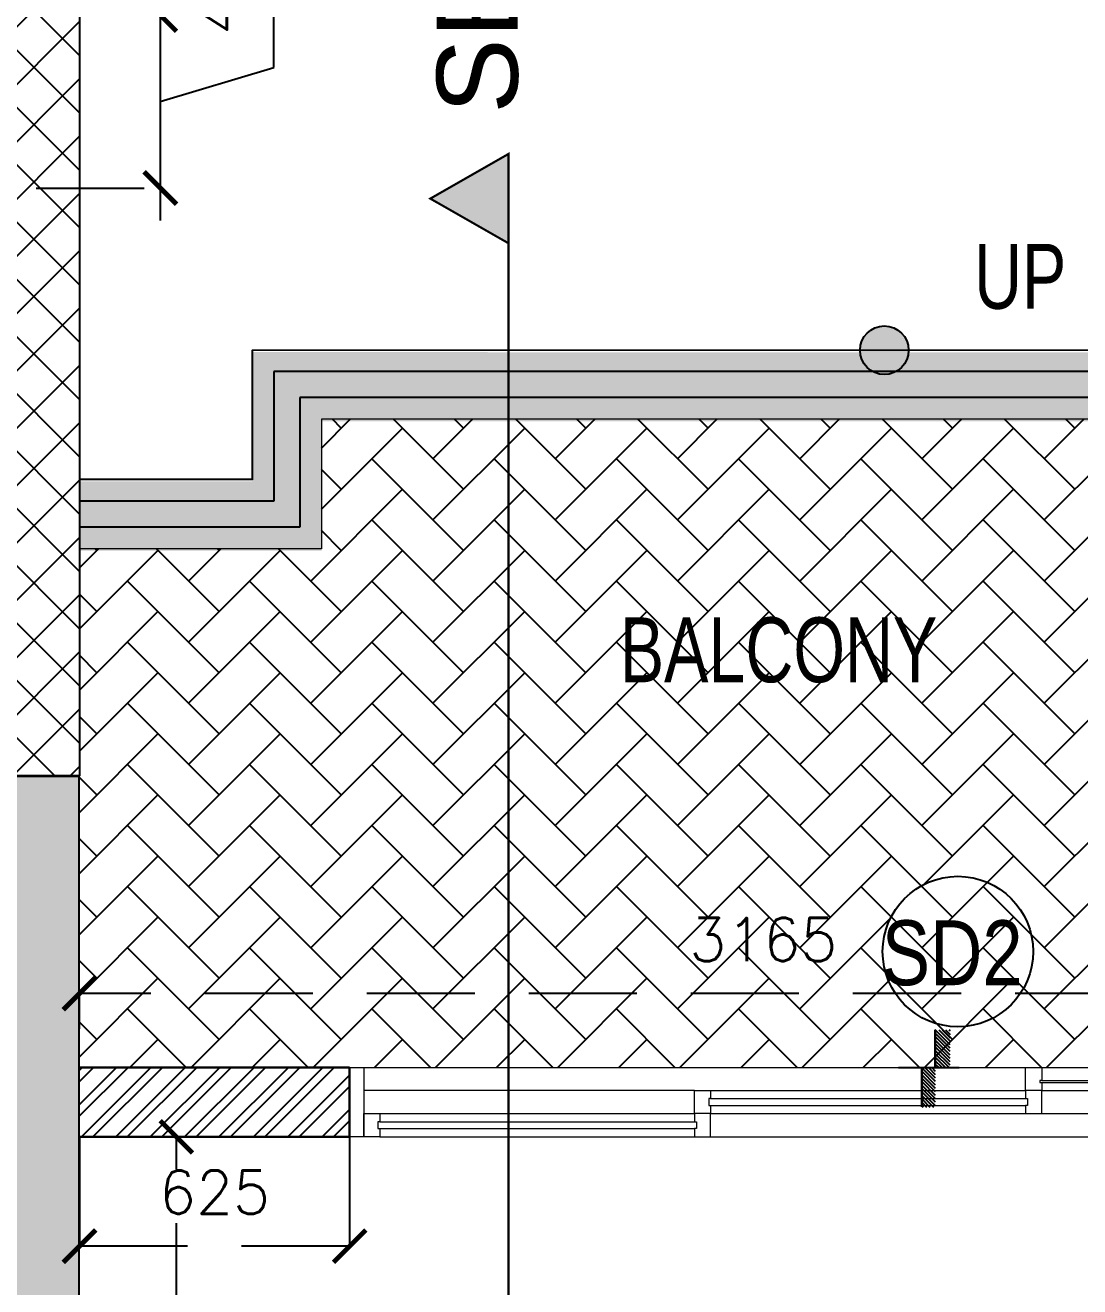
# Model space of a CAD drawing. Header units: millimetres. Extents: x 1180970 to 1231451, y -5737889 to -5695638.
# Drawn here: x 1190107 to 1192547, y -5711096 to -5708177 of the extents above; entities that cross this region are included whole.
import ezdxf
from ezdxf.enums import TextEntityAlignment as Align

# ---------------------------------------------------------------- set-up
doc = ezdxf.new("R2010")
doc.units = ezdxf.units.MM
doc.header["$LTSCALE"] = 1000
doc.header["$MEASUREMENT"] = 0
for name, pattern in [('3BHK-A$1$AUDIT_D_120904163729-0', [0]), ('AUDIT_D_120904163729-0', [0]), ('T8(T9 IS SIMILAR) - GROUND FLOOR - DIMENSION & TEXTING$0$HIDDEN', [0.375, 0.25, -0.125]), ('T8(T9 IS SIMILAR) - GROUND FLOOR ELEVATION$0$AUDIT_D_120904163729-0', [0]), ('T8(T9 IS SIMILAR) - GROUND FLOOR ELEVATION$1$HIDDEN', [0.375, 0.25, -0.125]), ('T8_PROFILE SECTIONS$0$HIDDEN', [0.375, 0.25, -0.125]), ('T8_PROFILE SECTIONS$0$PHANTOM2', [1.25, 0.625, -0.125, 0.125, -0.125, 0.125, -0.125])]:
    doc.linetypes.add(name, pattern=pattern)
doc.layers.get('0').update_dxf_attribs({"linetype": 'AUDIT_D_120904163729-0'})
for name, color, linetype in [('3BHK-A$0$a-tile drop', 3, 'Continuous'), ('3BHK-A$0$APT PLANS-typ$0$TILEDROP', 3, 'Continuous'), ('3BHK-A$1$A-DECK SUNK 125', 8, 'Continuous'), ('3BHK-A$1$A-HATCH -160', 251, '3BHK-A$1$AUDIT_D_120904163729-0'), ('3BHK-A$1$ELE 1', 1, 'Continuous'), ('T8(T9 IS SIMILAR) - GROUND FLOOR - DIMENSION & TEXTING$0$A-DIMENSIONS', 2, 'T8(T9 IS SIMILAR) - GROUND FLOOR - DIMENSION & TEXTING$0$HIDDEN'), ('T8(T9 IS SIMILAR) - GROUND FLOOR - DIMENSION & TEXTING$0$a-window-no', 125, 'Continuous'), ('T8(T9 IS SIMILAR) - GROUND FLOOR ELEVATION$0$A-DIM', 1, 'T8(T9 IS SIMILAR) - GROUND FLOOR ELEVATION$0$AUDIT_D_120904163729-0'), ('T8(T9 IS SIMILAR) - GROUND FLOOR ELEVATION$0$A-WALL HATCH', 252, 'T8(T9 IS SIMILAR) - GROUND FLOOR ELEVATION$0$AUDIT_D_120904163729-0'), ('T8(T9 IS SIMILAR) - GROUND FLOOR ELEVATION$0$A-WALL-FEATURES', 6, 'T8(T9 IS SIMILAR) - GROUND FLOOR ELEVATION$0$AUDIT_D_120904163729-0'), ('T8(T9 IS SIMILAR) - GROUND FLOOR$0$$0$A-DECK SUNK 125', 8, 'Continuous'), ('T8(T9 IS SIMILAR) - GROUND FLOOR$0$B-AR-ANNO-E DECK FLOOR$0$a-text', 4, 'Continuous'), ('T8(T9 IS SIMILAR) - GROUND FLOOR$1$STAIRS', 1, 'Continuous'), ('T8_PROFILE SECTIONS$0$A-PROFILE SECTIONS', 81, 'T8_PROFILE SECTIONS$0$PHANTOM2'), ('T8_REFUGE COLUMNS$0$A-RCC COLS', 3, 'Continuous')]:
    doc.layers.add(name, color=color, linetype=linetype)
for name, color, linetype, lineweight in [('3BHK-A$1$Ele', 8, 'Continuous', 15), ('3BHK-A$1$Window', 4, 'Continuous', 20), ('3BHK-A$2$A-WALL- 160', 6, 'Continuous', 30), ('T8(T9 IS SIMILAR) - GROUND FLOOR - DIMENSION & TEXTING$0$a-Text', 4, 'Continuous', 0), ('T8(T9 IS SIMILAR) - GROUND FLOOR$0$a-Text', 4, 'Continuous', 0), ('T8(T9 IS SIMILAR) - GROUND FLOOR$0$D&W', 8, 'Continuous', 25)]:
    doc.layers.add(name, color=color, linetype=linetype, lineweight=lineweight)
doc.layers.add('T8_REFUGE COLUMNS$0$COL-HATCH', color=7, linetype='Continuous', lineweight=25, true_color=0xa3a3a3)
doc.styles.add('T8(T9 IS SIMILAR) - GROUND FLOOR - DIMENSION & TEXTING$0$ARIAL ARROW', font='swisscl.ttf')
doc.styles.add('T8(T9 IS SIMILAR) - GROUND FLOOR - DIMENSION & TEXTING$0$LODHA STANDERD', font='sanss___.ttf')
doc.styles.add('T8(T9 IS SIMILAR) - GROUND FLOOR - DIMENSION & TEXTING$0$Romans 1', font='romans.shx', dxfattribs={"height": 100})
doc.styles.add('T8(T9 IS SIMILAR) - GROUND FLOOR ELEVATION$0$Romans 1', font='romans.shx', dxfattribs={"height": 100})
doc.styles.add('T8(T9 IS SIMILAR) - GROUND FLOOR$0$ARIAL ARROW', font='swisscl.ttf')
doc.styles.add('T8_PROFILE SECTIONS$0$arial', font='sanss___.ttf')
doc.dimstyles.new('T8(T9 IS SIMILAR) - GROUND FLOOR - DIMENSION & TEXTING$0$ALPINE S', dxfattribs={"dimscale": 0, "dimtxt": 100, "dimasz": 75, "dimexe": 0, "dimexo": 0, "dimgap": 75, "dimtad": 1, "dimdec": 0, "dimzin": 0, "dimdsep": 46, "dimtxsty": 'T8(T9 IS SIMILAR) - GROUND FLOOR - DIMENSION & TEXTING$0$Romans 1', "dimblk": 'T8(T9 IS SIMILAR) - GROUND FLOOR - DIMENSION & TEXTING$0$_ArchTick', "dimcen": 0.09, "dimclrd": 256, "dimclre": 256, "dimclrt": 7, "dimadec": 0, "dimazin": 0, "dimtfac": 1, "dimtdec": 0, "dimtofl": 0, "dimtmove": 1, "dimatfit": 0, "dimldrblk": 'T8(T9 IS SIMILAR) - GROUND FLOOR - DIMENSION & TEXTING$0$_Open90', "dimfxl": 1, "dimtolj": 1, "dimtzin": 0, "dimarcsym": 0})
doc.dimstyles.new('T8(T9 IS SIMILAR) - GROUND FLOOR ELEVATION$0$ALPINE S', dxfattribs={"dimscale": 0, "dimtxt": 100, "dimasz": 75, "dimexe": 0, "dimexo": 0, "dimgap": 75, "dimtad": 1, "dimdec": 0, "dimzin": 0, "dimdsep": 46, "dimtxsty": 'T8(T9 IS SIMILAR) - GROUND FLOOR ELEVATION$0$Romans 1', "dimblk": 'T8(T9 IS SIMILAR) - GROUND FLOOR ELEVATION$0$_ArchTick', "dimcen": 0.09, "dimclrd": 256, "dimclre": 256, "dimclrt": 7, "dimadec": 0, "dimazin": 0, "dimtfac": 1, "dimtdec": 0, "dimtofl": 0, "dimtmove": 1, "dimatfit": 0, "dimldrblk": 'T8(T9 IS SIMILAR) - GROUND FLOOR ELEVATION$0$_Open90', "dimfxl": 1, "dimtolj": 1, "dimtzin": 0, "dimarcsym": 0})

# ---------------------------------------------------------------- blocks, each defined once
blk = doc.blocks.new('3BHK-A$1$2400')
at = {"layer": '3BHK-A$1$Window', "color": 1, "lineweight": 13}
for p, q in [((1151176.5, -5692111.9), (1148842.5, -5692111.9)), ((1149607.5, -5692111.9), (1148880, -5692111.9)), ((1149607.5, -5692165.3), (1148880, -5692165.3)), ((1150373.7, -5692165.3), (1149645, -5692165.3)), ((1150411.2, -5692165.3), (1151176.5, -5692165.3)), ((1149607.5, -5692218.6), (1148842.5, -5692218.6)), ((1150373.7, -5692218.6), (1149645, -5692218.6)), ((1151139, -5692218.6), (1150411.2, -5692218.6)), ((1150373.7, -5692271.9), (1148842.5, -5692271.9)), ((1151139, -5692271.9), (1150411.2, -5692271.9))]:
    blk.add_line(p, q, dxfattribs=at)
at = {"layer": '3BHK-A$1$Window', "color": 5, "lineweight": 13}
for p, q in [((1149607.5, -5692142.2), (1148880, -5692142.2)), ((1149607.5, -5692146.7), (1148880, -5692146.7)), ((1150373.7, -5692183.8), (1149645, -5692183.8)), ((1150373.7, -5692200), (1149645, -5692200)), ((1151139, -5692237.2), (1150411.2, -5692237.2)), ((1151139, -5692253.3), (1150411.2, -5692253.3))]:
    blk.add_line(p, q, dxfattribs=at)
at = {"layer": '3BHK-A$1$Window', "color": 4, "lineweight": 13}
for points in [[(1148842.5, -5692111.9), (1148809.5, -5692111.9), (1148809.5, -5692271.9), (1148842.5, -5692271.9)], [(1148880, -5692146.7), (1148880, -5692165.3), (1148842.5, -5692165.3), (1148842.5, -5692111.9), (1148880, -5692111.9), (1148880, -5692142.2), (1148875.5, -5692142.2), (1148875.5, -5692146.7)], [(1149607.5, -5692146.7), (1149607.5, -5692165.3), (1149645, -5692165.3), (1149645, -5692111.9), (1149607.5, -5692111.9), (1149607.5, -5692142.2), (1149612, -5692142.2), (1149612, -5692146.7)], [(1151209.5, -5692111.9), (1151176.5, -5692111.9), (1151176.5, -5692271.9), (1151209.5, -5692271.9)], [(1149645, -5692200), (1149645, -5692218.6), (1149607.5, -5692218.6), (1149607.5, -5692165.3), (1149645, -5692165.3), (1149645, -5692183.8), (1149640.5, -5692183.8), (1149640.5, -5692200)], [(1150373.7, -5692200), (1150373.7, -5692218.6), (1150411.2, -5692218.6), (1150411.2, -5692165.3), (1150373.7, -5692165.3), (1150373.7, -5692183.8), (1150378.2, -5692183.8), (1150378.2, -5692200)], [(1150411.2, -5692253.3), (1150411.2, -5692271.9), (1150373.7, -5692271.9), (1150373.7, -5692218.6), (1150411.2, -5692218.6), (1150411.2, -5692237.2), (1150406.7, -5692237.2), (1150406.7, -5692253.3)], [(1151139, -5692253.3), (1151139, -5692271.9), (1151176.5, -5692271.9), (1151176.5, -5692218.6), (1151139, -5692218.6), (1151139, -5692237.2), (1151143.5, -5692237.2), (1151143.5, -5692253.3)]]:
    blk.add_lwpolyline(points, close=True, dxfattribs=at)
blk = doc.blocks.new('3BHK-A$0$TILE DROP -x')
at = {"layer": '3BHK-A$0$APT PLANS-typ$0$TILEDROP'}
h = blk.add_hatch(dxfattribs=at)
h.set_pattern_fill('ACET-2D-ANSI31', color=8, scale=90, angle=90, style=0)
h.set_pattern_definition([(135, (-851695.914, 5365039.183), (-7.954951288, -7.954951288), [])])
h.paths.add_polyline_path([(-58323.9, -19205.9), (-58323.9, -19023.7), (-58261.5, -19023.7), (-58261.5, -19205.9)])
edge = h.paths.add_edge_path()
edge.add_line((-58323.9, -19381.2), (-58393.7, -19381.2))
edge.add_line((-58323.9, -19205.9), (-58323.9, -19381.2))
edge.add_line((-58393.1, -19205.9), (-58323.9, -19205.9))
edge.add_line((-58393.1, -19381.2), (-58393.1, -19205.9))
at = {"layer": '3BHK-A$0$APT PLANS-typ$0$TILEDROP', "color": 1}
blk.add_line((-58153.9, -19205.9), (-58434, -19205.9), dxfattribs=at)
at = {"layer": '3BHK-A$0$APT PLANS-typ$0$TILEDROP', "color": 20, "const_width": 10}
for points in [[(-58261.5, -19205.9), (-58261.5, -19023.7)], [(-58323.9, -19381.2), (-58323.9, -19205.9)], [(-58323.9, -19205.9), (-58261.5, -19205.9)]]:
    blk.add_lwpolyline(points, dxfattribs=at)
blk = doc.blocks.new('3BHK-A')
at = {"layer": '3BHK-A$1$A-DECK SUNK 125'}
h = blk.add_hatch(dxfattribs=at)
h.set_pattern_fill('AR-HBONE', color=256, scale=25)
h.paths.add_polyline_path([(1193397.4, -5709088.5), (1190792.7, -5709088.7), (1190792.7, -5709388.5), (1190232.7, -5709388.5), (1190232.7, -5710588.5), (1193397.4, -5710588.5)])
h.paths.add_polyline_path([(1193497.4, -5710588.5), (1193497.3, -5710038.5), (1193882.3, -5710038.5), (1193882.3, -5710188.5), (1193682.6, -5710188.5), (1193682.6, -5710588.5)])
at = {"layer": '3BHK-A$1$A-HATCH -160', "linetype": 'ByBlock'}
h = blk.add_hatch(dxfattribs=at)
h.set_pattern_fill('ANSI32', color=256, scale=150)
h.set_pattern_definition([(45, (-0.65, 1285.594), (-39.77475644, 39.77475644), []), (45, (25.864, 1285.594), (-39.77475644, 39.77475644), [])])
h.paths.add_polyline_path([(1190232.7, -5710589.8), (1190857.5, -5710589.8), (1190857.5, -5710749.8), (1190232.7, -5710749.8)])
at = {"layer": '3BHK-A$1$Ele'}
for p, q in [((1193557.4, -5708928.5, 0), (1190632.7, -5708928.5, 0)), ((1190632.7, -5708928.5, 0), (1190632.7, -5709228.5, 0)), ((1193397.4, -5709088.5, 0), (1190792.7, -5709088.5, 0)), ((1190792.7, -5709088.5, 0), (1190792.7, -5709388.5, 0)), ((1190632.7, -5709228.5, 0), (1190232.7, -5709228.5, 0)), ((1190792.7, -5709388.5, 0), (1190232.7, -5709388.5, 0))]:
    blk.add_line(p, q, dxfattribs=at)
at = {"layer": '3BHK-A$1$ELE 1'}
for p, q in [((1193507.1, -5708978.5, 0), (1190682.7, -5708978.5, 0)), ((1190682.7, -5708978.5, 0), (1190682.7, -5709278.5, 0)), ((1193447.4, -5709038.5, 0), (1190742.7, -5709038.5, 0)), ((1190742.7, -5709038.5, 0), (1190742.7, -5709338.5, 0)), ((1190682.7, -5709278.5, 0), (1190232.7, -5709278.5, 0)), ((1190742.7, -5709338.5, 0), (1190232.7, -5709338.5, 0))]:
    blk.add_line(p, q, dxfattribs=at)
at = {"layer": '3BHK-A$2$A-WALL- 160', "linetype": 'ByBlock'}
for p, q in [((1190857.5, -5710588.5, 0), (1190232.7, -5710588.5, 0)), ((1190857.5, -5710588.5, 0), (1190857.5, -5710748.5, 0)), ((1190857.5, -5710748.5, 0), (1190232.7, -5710748.5, 0))]:
    blk.add_line(p, q, dxfattribs=at)
at = {"layer": '3BHK-A$0$a-tile drop', "xscale": 0.5, "yscale": 0.5, "zscale": 0.5, "rotation": 180}
blk.add_blockref('3BHK-A$0$TILE DROP -x', (1163051, -5720191.7, 0), dxfattribs=at)
at = {"layer": '3BHK-A$2$A-WALL- 160', "linetype": 'ByBlock', "xscale": -1}
blk.add_blockref('3BHK-A$1$2400', (2342066.9, -18476.6, 0), dxfattribs=at)
blk = doc.blocks.new('T8_REFUGE COLUMNS')
at = {"layer": 'T8_REFUGE COLUMNS$0$COL-HATCH', "linetype": 'ByBlock'}
h = blk.add_hatch(color=256, dxfattribs=at)
h.dxf.hatch_style = 1
h.paths.add_polyline_path([(1189932.1, -5714149.9), (1190232.1, -5714149.9), (1190232.1, -5709914.9), (1189932.1, -5709914.9)])
at = {"layer": 'T8_REFUGE COLUMNS$0$A-RCC COLS', "linetype": 'ByBlock'}
blk.add_lwpolyline([(1189932.1, -5714149.9), (1190232.1, -5714149.9), (1190232.1, -5709914.9), (1189932.1, -5709914.9)], close=True, dxfattribs=at)
blk = doc.blocks.new('T8(T9 IS SIMILAR) - GROUND FLOOR ELEVATION$0$_ArchTick')
at = {"color": 0, "linetype": 'ByBlock', "const_width": 0.15}
blk.add_lwpolyline([(-0.5, -0.5), (0.5, 0.5)], dxfattribs=at)
blk = doc.blocks.new('*D313')
at = {"layer": 'T8(T9 IS SIMILAR) - GROUND FLOOR ELEVATION$0$A-DIM', "lineweight": -2, "transparency": 16777216}
for p, q in [((1190682.2, -5708275), (1190682.2, -5707867.9)), ((1190419.7, -5708153.8), (1190419.7, -5708078.8)), ((1190419.7, -5708153.8), (1190419.7, -5708553.7)), ((1190419.7, -5708353.8), (1190682.2, -5708275)), ((1190419.7, -5708553.7), (1190419.7, -5708628.7))]:
    blk.add_line(p, q, dxfattribs=at)
at = {"layer": 'T8(T9 IS SIMILAR) - GROUND FLOOR ELEVATION$0$A-DIM', "linetype": 'T8(T9 IS SIMILAR) - GROUND FLOOR ELEVATION$1$HIDDEN', "lineweight": -2, "transparency": 16777216}
for p, q in [((1190132.6, -5708153.8), (1190419.7, -5708153.8)), ((1190132.2, -5708553.7), (1190419.7, -5708553.7))]:
    blk.add_line(p, q, dxfattribs=at)
at = {"layer": 'T8(T9 IS SIMILAR) - GROUND FLOOR ELEVATION$0$A-DIM', "linetype": 'ByBlock', "lineweight": -2, "transparency": 16777216, "xscale": 75, "yscale": 75, "zscale": 75}
for p, rotation in [((1190419.7, -5708153.8), 270), ((1190419.7, -5708553.7), 90)]:
    blk.add_blockref('T8(T9 IS SIMILAR) - GROUND FLOOR ELEVATION$0$_ArchTick', p, dxfattribs=dict(at, rotation=rotation))
at = {"layer": 'T8(T9 IS SIMILAR) - GROUND FLOOR ELEVATION$0$A-DIM', "color": 7, "linetype": 'ByBlock', "transparency": 16777216, "insert": (1190557.2, -5708071.4), "char_height": 100, "attachment_point": 5, "rotation": 90, "style": 'T8(T9 IS SIMILAR) - GROUND FLOOR ELEVATION$0$Romans 1'}
blk.add_mtext('\\A1;400', dxfattribs=at)
blk = doc.blocks.new('T8(T9 IS SIMILAR) - GROUND FLOOR ELEVATION$0$_Open90')
at = {"color": 0, "linetype": 'ByBlock', "lineweight": -2}
for p, q in [((-0.5, 0.5), (0, 0)), ((0, 0), (-1, 0)), ((0, 0), (-0.5, -0.5))]:
    blk.add_line(p, q, dxfattribs=at)
blk = doc.blocks.new('T8(T9 IS SIMILAR) - GROUND FLOOR$1$A$C29262D9E')
at = {"layer": 'T8(T9 IS SIMILAR) - GROUND FLOOR$1$STAIRS'}
h = blk.add_hatch(color=7, dxfattribs=at)
edge = h.paths.add_edge_path()
edge.add_arc((0, 0), 0.075, 0, 360)
at = {"layer": 'T8(T9 IS SIMILAR) - GROUND FLOOR$1$STAIRS', "color": 7}
blk.add_circle((0, 0), 0.075, dxfattribs=at)
blk = doc.blocks.new('T8(T9 IS SIMILAR) - GROUND FLOOR - DIMENSION & TEXTING$0$_ArchTick')
at = {"color": 0, "linetype": 'ByBlock', "const_width": 0.15}
blk.add_lwpolyline([(-0.5, -0.5), (0.5, 0.5)], dxfattribs=at)
blk = doc.blocks.new('*D539')
at = {"layer": 'T8(T9 IS SIMILAR) - GROUND FLOOR - DIMENSION & TEXTING$0$A-DIMENSIONS', "linetype": 'T8(T9 IS SIMILAR) - GROUND FLOOR - DIMENSION & TEXTING$0$HIDDEN', "lineweight": -2, "transparency": 16777216}
for p, q in [((1190522.1, -5710748.9), (1190456.9, -5710748.9)), ((1190545.3, -5717573.6), (1190456.9, -5717573.6))]:
    blk.add_line(p, q, dxfattribs=at)
at = {"layer": 'T8(T9 IS SIMILAR) - GROUND FLOOR - DIMENSION & TEXTING$0$A-DIMENSIONS', "lineweight": -2, "transparency": 16777216}
blk.add_line((1190456.9, -5717573.6), (1190456.9, -5710748.9), dxfattribs=at)
at = {"layer": 'T8(T9 IS SIMILAR) - GROUND FLOOR - DIMENSION & TEXTING$0$A-DIMENSIONS', "linetype": 'ByBlock', "lineweight": -2, "transparency": 16777216, "xscale": 75, "yscale": 75, "zscale": 75}
for p, rotation in [((1190456.9, -5710748.9), 90), ((1190456.9, -5717573.6), 270)]:
    blk.add_blockref('T8(T9 IS SIMILAR) - GROUND FLOOR - DIMENSION & TEXTING$0$_ArchTick', p, dxfattribs=dict(at, rotation=rotation))
at = {"layer": 'T8(T9 IS SIMILAR) - GROUND FLOOR - DIMENSION & TEXTING$0$A-DIMENSIONS', "color": 7, "linetype": 'ByBlock', "transparency": 16777216, "insert": (1190331.9, -5714161.3), "char_height": 100, "attachment_point": 5, "rotation": 90, "style": 'T8(T9 IS SIMILAR) - GROUND FLOOR - DIMENSION & TEXTING$0$Romans 1'}
blk.add_mtext('\\A1;6825', dxfattribs=at)
blk = doc.blocks.new('T8(T9 IS SIMILAR) - GROUND FLOOR - DIMENSION & TEXTING$0$_Open90')
at = {"color": 0, "linetype": 'ByBlock', "lineweight": -2}
for p, q in [((-0.5, 0.5), (0, 0)), ((0, 0), (-1, 0)), ((0, 0), (-0.5, -0.5))]:
    blk.add_line(p, q, dxfattribs=at)
blk = doc.blocks.new('*D542')
at = {"layer": 'T8(T9 IS SIMILAR) - GROUND FLOOR - DIMENSION & TEXTING$0$A-DIMENSIONS', "linetype": 'T8(T9 IS SIMILAR) - GROUND FLOOR - DIMENSION & TEXTING$0$HIDDEN', "lineweight": -2, "transparency": 16777216}
for p, q in [((1190232.7, -5710748.9), (1190232.7, -5711001.9)), ((1190857.9, -5710748.9), (1190857.9, -5711001.9))]:
    blk.add_line(p, q, dxfattribs=at)
at = {"layer": 'T8(T9 IS SIMILAR) - GROUND FLOOR - DIMENSION & TEXTING$0$A-DIMENSIONS', "lineweight": -2, "transparency": 16777216}
blk.add_line((1190857.9, -5711001.9), (1190232.7, -5711001.9), dxfattribs=at)
at = {"layer": 'T8(T9 IS SIMILAR) - GROUND FLOOR - DIMENSION & TEXTING$0$A-DIMENSIONS', "linetype": 'ByBlock', "lineweight": -2, "transparency": 16777216, "xscale": 75, "yscale": 75, "zscale": 75, "rotation": 180}
blk.add_blockref('T8(T9 IS SIMILAR) - GROUND FLOOR - DIMENSION & TEXTING$0$_ArchTick', (1190232.7, -5711001.9), dxfattribs=at)
at = {"layer": 'T8(T9 IS SIMILAR) - GROUND FLOOR - DIMENSION & TEXTING$0$A-DIMENSIONS', "linetype": 'ByBlock', "lineweight": -2, "transparency": 16777216, "xscale": 75, "yscale": 75, "zscale": 75}
blk.add_blockref('T8(T9 IS SIMILAR) - GROUND FLOOR - DIMENSION & TEXTING$0$_ArchTick', (1190857.9, -5711001.9), dxfattribs=at)
at = {"layer": 'T8(T9 IS SIMILAR) - GROUND FLOOR - DIMENSION & TEXTING$0$A-DIMENSIONS', "color": 7, "linetype": 'ByBlock', "transparency": 16777216, "insert": (1190545.3, -5710876.9), "char_height": 100, "attachment_point": 5, "style": 'T8(T9 IS SIMILAR) - GROUND FLOOR - DIMENSION & TEXTING$0$Romans 1'}
blk.add_mtext('\\A1;625', dxfattribs=at)
blk = doc.blocks.new('*D543')
at = {"layer": 'T8(T9 IS SIMILAR) - GROUND FLOOR - DIMENSION & TEXTING$0$A-DIMENSIONS', "linetype": 'T8(T9 IS SIMILAR) - GROUND FLOOR - DIMENSION & TEXTING$0$HIDDEN', "lineweight": -2, "transparency": 16777216}
for p, q in [((1190232.7, -5710498.9), (1190232.7, -5710417.4)), ((1193397.6, -5710498.9), (1193397.6, -5710417.4))]:
    blk.add_line(p, q, dxfattribs=at)
at = {"layer": 'T8(T9 IS SIMILAR) - GROUND FLOOR - DIMENSION & TEXTING$0$A-DIMENSIONS', "lineweight": -2, "transparency": 16777216}
blk.add_line((1193397.6, -5710417.4), (1190232.7, -5710417.4), dxfattribs=at)
at = {"layer": 'T8(T9 IS SIMILAR) - GROUND FLOOR - DIMENSION & TEXTING$0$A-DIMENSIONS', "linetype": 'ByBlock', "lineweight": -2, "transparency": 16777216, "xscale": 75, "yscale": 75, "zscale": 75, "rotation": 180}
blk.add_blockref('T8(T9 IS SIMILAR) - GROUND FLOOR - DIMENSION & TEXTING$0$_ArchTick', (1190232.7, -5710417.4), dxfattribs=at)
at = {"layer": 'T8(T9 IS SIMILAR) - GROUND FLOOR - DIMENSION & TEXTING$0$A-DIMENSIONS', "linetype": 'ByBlock', "lineweight": -2, "transparency": 16777216, "xscale": 75, "yscale": 75, "zscale": 75}
blk.add_blockref('T8(T9 IS SIMILAR) - GROUND FLOOR - DIMENSION & TEXTING$0$_ArchTick', (1193397.6, -5710417.4), dxfattribs=at)
at = {"layer": 'T8(T9 IS SIMILAR) - GROUND FLOOR - DIMENSION & TEXTING$0$A-DIMENSIONS', "color": 7, "linetype": 'ByBlock', "transparency": 16777216, "insert": (1191815.2, -5710292.4), "char_height": 100, "attachment_point": 5, "style": 'T8(T9 IS SIMILAR) - GROUND FLOOR - DIMENSION & TEXTING$0$Romans 1'}
blk.add_mtext('\\A1;3165', dxfattribs=at)
blk = doc.blocks.new('T8(T9 IS SIMILAR) - GROUND FLOOR - DIMENSION & TEXTING$0$WINDOW TAG')
at = {"layer": 'T8(T9 IS SIMILAR) - GROUND FLOOR - DIMENSION & TEXTING$0$a-window-no'}
blk.add_circle((0, 0), 174.1, dxfattribs=at)
at = {"layer": 'T8(T9 IS SIMILAR) - GROUND FLOOR - DIMENSION & TEXTING$0$a-window-no', "style": 'T8(T9 IS SIMILAR) - GROUND FLOOR - DIMENSION & TEXTING$0$LODHA STANDERD'}
blk.add_attdef('WINDOW', text='', height=150, dxfattribs=at).set_placement((11.3, 2.8), align=Align.MIDDLE_CENTER)
blk = doc.blocks.new('T8_PROFILE SECTIONS$0$MH')
at = {"layer": 'T8_PROFILE SECTIONS$0$A-PROFILE SECTIONS', "linetype": 'T8_PROFILE SECTIONS$0$HIDDEN', "ltscale": 2}
h = blk.add_hatch(color=256, dxfattribs=at)
h.dxf.hatch_style = 1
h.paths.add_polyline_path([(1140339.1, -5697424.8), (1140519.9, -5697528.1), (1140339.1, -5697631.3)])
at = {"layer": 'T8_PROFILE SECTIONS$0$A-PROFILE SECTIONS', "linetype": 'T8_PROFILE SECTIONS$0$HIDDEN', "ltscale": 2, "const_width": 5}
blk.add_lwpolyline([(1140339.1, -5697424.8), (1140339.1, -5697424.8), (1140519.9, -5697528.1), (1140339.1, -5697631.3)], close=True, dxfattribs=at)
blk.add_lwpolyline([(1140339.1, -5697424.8), (1140339.1, -5700565.7)], dxfattribs=at)
blk = doc.blocks.new('PROFILE SECTION LINE T9')
at = {"layer": 'T8_PROFILE SECTIONS$0$A-PROFILE SECTIONS', "linetype": 'ByBlock', "xscale": -1}
blk.add_blockref('T8_PROFILE SECTIONS$0$MH', (1145846.2, 5700565.7), dxfattribs=at)
at = {"layer": 'T8_PROFILE SECTIONS$0$A-PROFILE SECTIONS', "linetype": 'ByBlock', "insert": (5341.2, 3233.7), "char_height": 187.5, "attachment_point": 1, "rotation": 90, "style": 'T8_PROFILE SECTIONS$0$arial'}
blk.add_mtext_dynamic_manual_height_columns('SEC-3', width=301.334, gutter_width=500, heights=[0], dxfattribs=at)
blk = doc.blocks.new('T8(T9 IS SIMILAR) - GROUND FLOOR ELEVATION')
at = {"layer": 'T8(T9 IS SIMILAR) - GROUND FLOOR ELEVATION$0$A-WALL HATCH', "linetype": 'ByBlock'}
h = blk.add_hatch(dxfattribs=at)
h.set_pattern_fill('ANSI37', color=256, scale=750)
h.set_pattern_definition([(45, (-0.1, -0.21), (-66.2912607, 66.2912607), []), (135, (-0.1, -0.21), (-66.2912607, -66.2912607), [])])
h.paths.add_polyline_path([(1186632.3, -5709913.9), (1186432.3, -5709913.9), (1186432.3, -5708154.2), (1186632.3, -5708154.2)])
h.paths.add_polyline_path([(1190032.3, -5708154), (1190232.6, -5708154), (1190232.6, -5709913.7), (1190032.3, -5709913.7)])
h.paths.add_polyline_path([(1202792.3, -5700405.8), (1202592.3, -5700405.8), (1202592.3, -5701090.3), (1202792.3, -5701090.3)])
h.paths.add_polyline_path([(1209952.2, -5700405.8), (1209752.2, -5700405.8), (1209752.2, -5701092), (1209952.2, -5701092)])
h.paths.add_polyline_path([(1222512.1, -5708154), (1222311.7, -5708154), (1222311.7, -5709913.7), (1222512.1, -5709913.7)])
h.paths.add_polyline_path([(1225912.1, -5709913.9), (1226112.1, -5709913.9), (1226112.1, -5708154.2), (1225912.1, -5708154.2)])
h.paths.add_polyline_path([(1209852.3, -5729369.1), (1210052.3, -5729369.1), (1210052.3, -5728684.2), (1209852.3, -5728684.2)])
h.paths.add_polyline_path([(1202692.1, -5729369.1), (1202492, -5729369.1), (1202492, -5728684.2), (1202692.1, -5728684.2)])
at = {"layer": 'T8(T9 IS SIMILAR) - GROUND FLOOR ELEVATION$0$A-WALL-FEATURES', "linetype": 'ByBlock', "elevation": 0}
blk.add_lwpolyline([(1190032.4, -5708153.8), (1190232.7, -5708153.8), (1190232.7, -5709913.5), (1190032.4, -5709913.5)], close=True, dxfattribs=at)
at = {"layer": 'T8(T9 IS SIMILAR) - GROUND FLOOR ELEVATION$0$A-DIM', "linetype": 'ByBlock'}
dim = blk.add_linear_dim(base=(1190419.7, -5708553.7), p1=(1190132.6, -5708153.8, 0), p2=(1190132.2, -5708553.7, 0), angle=90, dimstyle='T8(T9 IS SIMILAR) - GROUND FLOOR ELEVATION$0$ALPINE S', override={"dimscale": 1, "dimfxl": 5, "dimarcsym": 1}, dxfattribs=at)
dim.commit()
dim.dimension.update_dxf_attribs({"geometry": '*D313', "text_midpoint": (1190557.2, -5708200)})
blk = doc.blocks.new('T8(T9 IS SIMILAR) - GROUND FLOOR')
at = {"layer": 'T8(T9 IS SIMILAR) - GROUND FLOOR$1$STAIRS', "linetype": 'ByBlock', "elevation": 0}
blk.add_lwpolyline([(1190232.9, -5709227.6), (1190632.9, -5709227.6), (1190632.8, -5708928.5), (1193557.3, -5708928.4), (1193557.4, -5709938.8)], dxfattribs=at)
at = {"layer": 'T8(T9 IS SIMILAR) - GROUND FLOOR$0$D&W', "linetype": 'ByBlock'}
for name in ['T8_REFUGE COLUMNS', '3BHK-A']:
    blk.add_blockref(name, (0, 0), dxfattribs=at)
blk.add_blockref('T8(T9 IS SIMILAR) - GROUND FLOOR ELEVATION', (0, 0), dxfattribs=at)
at = {"layer": 'T8(T9 IS SIMILAR) - GROUND FLOOR$0$$0$A-DECK SUNK 125'}
h = blk.add_hatch(dxfattribs=at)
h.set_pattern_fill('AR-HBONE', color=256, scale=25)
h.set_pattern_definition([(45, (0.16, -4.76), (1e-14, 141.4213562), [300, -100]), (135, (70.87, 65.95), (1e-14, 141.4213562), [300, -100])])
h.paths.add_polyline_path([(1222512.2, -5708718.7), (1222512.1, -5708555.2), (1222912.3, -5708555.2), (1222912.3, -5708254.9), (1225512.4, -5708254.9), (1225512.4, -5708558.5), (1225352.5, -5708558.5), (1225352.4, -5708418.4), (1223072.4, -5708418.3), (1223072.4, -5708718.7)])
h.paths.add_polyline_path([(1222311.9, -5709227.6), (1221911.8, -5709227.6), (1221911.8, -5708928.3), (1218987.3, -5708928.6), (1218987.2, -5709943.6), (1219147.6, -5709943.5), (1219147.3, -5709093.5), (1221752.1, -5709093.5), (1221752.1, -5709392.6), (1222312, -5709392.6)])
h.paths.add_polyline_path([(1206347.5, -5700669.5), (1206347.5, -5700506.2), (1209277.5, -5700506.2), (1209277.5, -5701091.8), (1209117.5, -5701091.8), (1209117.5, -5700669.5)])
h.paths.add_polyline_path([(1206197.4, -5700669.5), (1206197.4, -5700509.3), (1203267.4, -5700509.3), (1203267.4, -5701091.7), (1203427.4, -5701091.9), (1203427.4, -5700669.5)])
h.paths.add_polyline_path([(1190232.9, -5709392.6), (1190232.9, -5709232.6), (1190632.9, -5709232.6), (1190632.9, -5708933.3), (1193557.7, -5708934.1), (1193557.8, -5709943.6), (1193397.4, -5709943.5), (1193397.7, -5709093.5), (1190792.9, -5709093.4), (1190792.9, -5709392.6)])
h.paths.add_polyline_path([(1190032.5, -5708718.7), (1190032.5, -5708558.7), (1189632.5, -5708558.6), (1189632.5, -5708258.3), (1187032.5, -5708258.2), (1187032.5, -5708558.7), (1187192.5, -5708558.7), (1187192.5, -5708418.4), (1189472.5, -5708418.3), (1189472.5, -5708718.7)])
h.paths.add_polyline_path([(1203267.4, -5728688.6), (1203427.4, -5728688.6), (1203427.4, -5729114.1), (1206197.4, -5729114.1), (1206197.4, -5729274.1), (1203267.4, -5729274.1)])
at = {"layer": 'T8(T9 IS SIMILAR) - GROUND FLOOR$0$B-AR-ANNO-E DECK FLOOR$0$a-text', "xscale": 750, "yscale": 750, "zscale": 750}
blk.add_blockref('T8(T9 IS SIMILAR) - GROUND FLOOR$1$A$C29262D9E', (1192095.1, -5708928.9, 0), dxfattribs=at)
at = {"layer": 'T8(T9 IS SIMILAR) - GROUND FLOOR$0$a-Text', "linetype": 'ByBlock', "insert": (1192516.3, -5708835.2, -0.1), "char_height": 150, "width": 821.633, "attachment_point": 9, "style": 'T8(T9 IS SIMILAR) - GROUND FLOOR$0$ARIAL ARROW'}
blk.add_mtext('UP', dxfattribs=at)
blk = doc.blocks.new('T8(T9 IS SIMILAR) - GROUND FLOOR - DIMENSION & TEXTING')
at = {"layer": 'T8(T9 IS SIMILAR) - GROUND FLOOR - DIMENSION & TEXTING$0$a-window-no'}
ref = blk.add_blockref('T8(T9 IS SIMILAR) - GROUND FLOOR - DIMENSION & TEXTING$0$WINDOW TAG', (1192265.3, -5710320.2, 1.6), dxfattribs=dict(at, rotation=180))
ref.add_attrib('WINDOW', 'SD2', dxfattribs={"height": 150, "style": 'T8(T9 IS SIMILAR) - GROUND FLOOR - DIMENSION & TEXTING$0$LODHA STANDERD', "width": 0.8}).set_placement((1192252.2, -5710323, 1.6), align=Align.MIDDLE_CENTER)
at = {"layer": 'T8(T9 IS SIMILAR) - GROUND FLOOR - DIMENSION & TEXTING$0$a-Text', "style": 'T8(T9 IS SIMILAR) - GROUND FLOOR - DIMENSION & TEXTING$0$ARIAL ARROW'}
blk.add_text('BALCONY', height=150, dxfattribs=at).set_placement((1191483, -5709697.1, 0.5))
at = {"layer": 'T8(T9 IS SIMILAR) - GROUND FLOOR - DIMENSION & TEXTING$0$A-DIMENSIONS', "linetype": 'ByBlock'}
for base, p1, p2, angle, picture, middle in [((1190232.7, -5710417.4, 0.5), (1193397.6, -5710498.9, 0.5), (1190232.7, -5710498.9, 0.9), 180, '*D543', (1191815.2, -5710292.4, 0.5)), ((1190456.9, -5710748.9, 0.5), (1190545.3, -5717573.6, 0.5), (1190522.1, -5710748.9, 0.5), 90, '*D539', (1190331.9, -5714161.3, 0.5)), ((1190232.7, -5711001.9, 0.5), (1190857.9, -5710748.9, 0.5), (1190232.7, -5710748.9, 0.9), 180, '*D542', (1190545.3, -5710876.9, 0.5))]:
    dim = blk.add_linear_dim(base=base, p1=p1, p2=p2, angle=angle, dimstyle='T8(T9 IS SIMILAR) - GROUND FLOOR - DIMENSION & TEXTING$0$ALPINE S', override={"dimscale": 1, "dimfxl": 5, "dimarcsym": 1}, dxfattribs=at)
    dim.commit()
    dim.dimension.update_dxf_attribs({"geometry": picture, "text_midpoint": middle})

msp = doc.modelspace()

# ---------------------------------------------------------------- block references
at = {"linetype": 'ByBlock'}
msp.add_blockref('T8(T9 IS SIMILAR) - GROUND FLOOR', (0, 0), dxfattribs=at)

# ---------------------------------------------------------------- next in the draw order: block references
msp.add_blockref('T8(T9 IS SIMILAR) - GROUND FLOOR - DIMENSION & TEXTING', (0, 0), dxfattribs=at)

# ---------------------------------------------------------------- next in the draw order: block references
at = {"layer": 'T8_PROFILE SECTIONS$0$A-PROFILE SECTIONS', "linetype": 'ByBlock'}
msp.add_blockref('PROFILE SECTION LINE T9', (1185718.2, -5711615.8, 0), dxfattribs=at)

doc.saveas('drawing.dxf')
